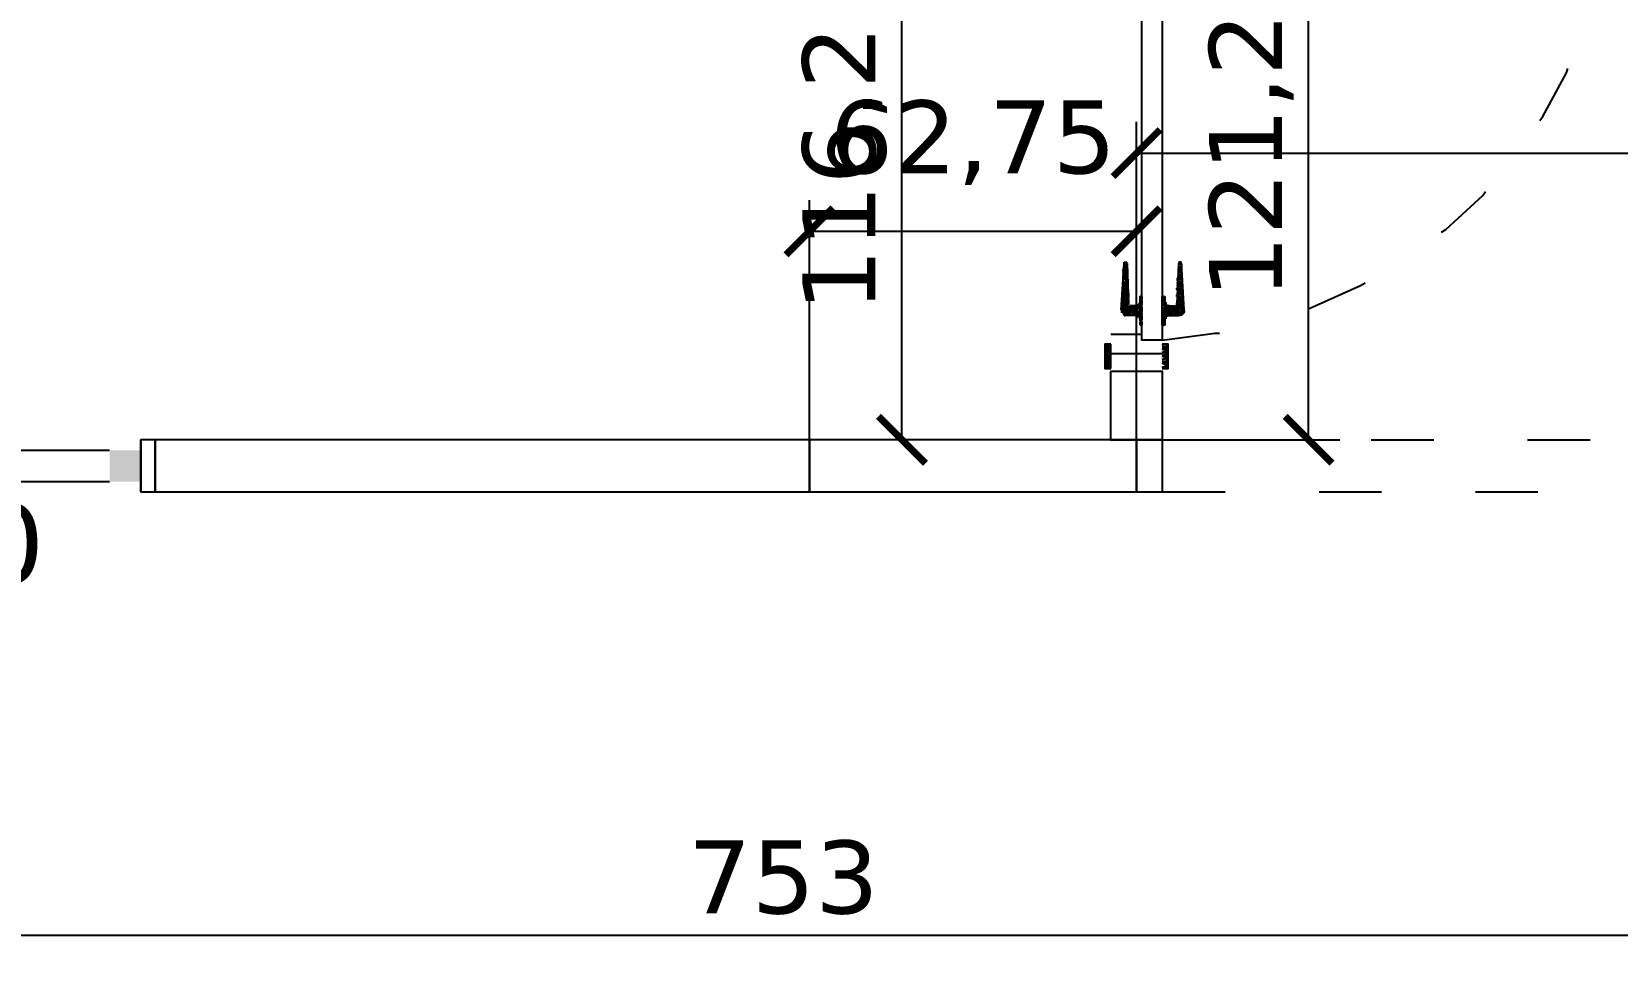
# Model space of a CAD drawing. Header units: centimetres. Extents: x -135 to 4099, y -1176 to 1044.
# Drawn here: x 1285.3 to 1589.5, y -91 to 88.3 of the extents above; entities that cross this region are included whole.
import ezdxf

# ---------------------------------------------------------------- set-up
doc = ezdxf.new("R2010")
doc.units = ezdxf.units.CM
doc.linetypes.add('VERANDA_KESIK', pattern=[30, 12, -18])
for name, color, linetype in [('DIS_DUVAR_100', 30, 'Continuous'), ('IC_KAPILAR', 7, 'Continuous'), ('KOSE_PROFIL_100', 8, 'Continuous'), ('OLCULER', 7, 'Continuous'), ('OZEL_PANEL_OLCU_CM', 3, 'Continuous'), ('PENCERE', 10, 'Continuous'), ('VERANDA_PROFIL_100', 1, 'VERANDA_KESIK')]:
    doc.layers.add(name, color=color, linetype=linetype)
doc.styles.add('PORTMAN', font='DejaVuSans.ttf')
doc.styles.get("Standard").update_dxf_attribs({"font": 'DejaVuSans.ttf'})
doc.dimstyles.new('PORTMAN', dxfattribs={"dimtxt": 14, "dimasz": 9, "dimexe": 6, "dimexo": 5, "dimgap": 4, "dimtad": 1, "dimtxsty": 'PORTMAN', "dimblk": 'ARCHTICK', "dimcen": 2.5, "dimazin": 3, "dimtfac": 0.5, "dimtmove": 2, "dimatfit": 3})

# ---------------------------------------------------------------- blocks, each defined once
blk = doc.blocks.new('kaynak-pencere-120180')
at = {"layer": 'PENCERE', "color": 1}
for p, q in [((53839.87, 6703.82), (53839.87, 6713.82)), ((53959.87, 6703.82), (53959.87, 6713.82)), ((53845.87, 6711.82), (53953.87, 6711.82)), ((53845.87, 6705.82), (53953.87, 6705.82))]:
    blk.add_line(p, q, dxfattribs=at)
for points in [[(53839.87, 6705.82), (53845.87, 6705.82), (53839.87, 6711.82), (53845.87, 6711.82)], [(53959.87, 6705.82), (53953.87, 6705.82), (53959.87, 6711.82), (53953.87, 6711.82)]]:
    blk.add_solid(points, dxfattribs=at)
at = {"layer": 'PENCERE', "color": 0, "lineweight": 25}
blk.add_text('120/180', height=15.217, dxfattribs=at).set_placement((53854.7, 6686.34))
blk = doc.blocks.new('BOM_P02_PENCERE_1200x1800')
at = {"layer": 'PENCERE'}
blk.add_blockref('kaynak-pencere-120180', (0, 0), dxfattribs=at)
blk = doc.blocks.new('BOM_D03_1255p0_DIS_P02')
for points in [[(0, 122.75), (10, 122.75), (10, 125.5), (0, 125.5)], [(0, 0), (10, 0), (10, 2.75), (0, 2.75)]]:
    blk.add_lwpolyline(points, close=True)
at = {"layer": 'PENCERE', "rotation": 270}
blk.add_blockref('BOM_P02_PENCERE_1200x1800', (-6703.823, 53962.624), dxfattribs=at)
blk = doc.blocks.new('BOM_D01_1255p0_DIS_DOLU')
blk.add_lwpolyline([(0, 0), (10, 0), (10, 125.5), (0, 125.5)], close=True)
blk = doc.blocks.new('BOM_D06_627p5_DIS_DOLU')
blk.add_lwpolyline([(0, 0), (10, 0), (10, 62.75), (0, 62.75)], close=True)
blk = doc.blocks.new('kaynak-dis-kapi')
at = {"color": 133, "linetype": 'Continuous', "lineweight": 25, "true_color": 0x6ec1dd}
for p, q in [((54298.7, 7082.17), (54298.42, 7081.6)), ((54298.42, 7081.89), (54298.42, 7081.89)), ((54298.42, 7081.89), (54298.7, 7081.89)), ((54298.42, 7081.32), (54298.7, 7081.89)), ((54298.42, 7079.35), (54298.42, 7081.6)), ((54299.26, 7081.32), (54298.42, 7081.32)), ((54298.42, 7081.04), (54299.26, 7081.04)), ((54298.42, 7081.04), (54298.42, 7081.04)), ((54298.42, 7081.04), (54298.42, 7080.76)), ((54299.26, 7080.76), (54298.42, 7080.76)), ((54298.42, 7080.76), (54298.7, 7080.19)), ((54298.98, 7082.45), (54298.7, 7082.45)), ((54298.7, 7082.45), (54298.7, 7082.45)), ((54298.7, 7082.45), (54298.98, 7082.45)), ((54298.7, 7082.17), (54300.11, 7082.17)), ((54298.7, 7082.17), (54298.7, 7081.89)), ((54298.7, 7082.17), (54298.98, 7082.17)), ((54298.7, 7081.89), (54299.26, 7081.32)), ((54298.7, 7079.91), (54299.26, 7080.76)), ((54298.98, 7082.45), (54299.26, 7082.73)), ((54298.98, 7082.17), (54299.54, 7081.32)), ((54299.26, 7082.17), (54299.26, 7082.45)), ((54300.11, 7082.45), (54299.26, 7082.45)), ((54299.26, 7082.17), (54299.26, 7082.17)), ((54300.11, 7082.17), (54299.26, 7082.17)), ((54299.26, 7081.04), (54299.26, 7081.32)), ((54299.26, 7081.32), (54299.26, 7081.32)), ((54299.26, 7081.32), (54299.54, 7081.32)), ((54299.26, 7081.04), (54299.26, 7080.76)), ((54299.26, 7080.48), (54299.26, 7080.76)), ((54299.54, 7082.73), (54309.13, 7082.17)), ((54299.54, 7081.32), (54299.83, 7082.17)), ((54299.54, 7081.04), (54299.54, 7081.32)), ((54299.54, 7081.04), (54300.39, 7081.04)), ((54299.54, 7081.04), (54299.83, 7081.04)), ((54299.54, 7080.76), (54299.54, 7080.76)), ((54299.54, 7080.76), (54299.83, 7080.76)), ((54299.54, 7080.76), (54299.83, 7079.91)), ((54299.83, 7082.73), (54299.83, 7082.45)), ((54299.83, 7082.73), (54299.83, 7082.45)), ((54300.11, 7081.89), (54299.83, 7082.17)), ((54299.83, 7081.04), (54300.39, 7081.89)), ((54300.11, 7081.04), (54299.83, 7081.32)), ((54300.67, 7081.32), (54299.83, 7081.32)), ((54300.11, 7081.04), (54299.83, 7080.76)), ((54300.39, 7080.76), (54299.83, 7080.76)), ((54299.83, 7080.76), (54300.39, 7080.19)), ((54300.39, 7082.45), (54300.11, 7082.73)), ((54300.11, 7082.17), (54300.11, 7082.45)), ((54300.11, 7082.17), (54300.11, 7082.17)), ((54300.39, 7082.17), (54300.11, 7081.89)), ((54300.11, 7081.89), (54300.39, 7081.89)), ((54300.11, 7081.89), (54300.67, 7081.32)), ((54300.39, 7082.73), (54300.39, 7082.45)), ((54300.39, 7082.45), (54300.67, 7082.45)), ((54300.39, 7082.17), (54300.67, 7082.17)), ((54300.39, 7079.35), (54300.39, 7081.04)), ((54300.67, 7082.17), (54300.67, 7082.45)), ((54301.52, 7082.45), (54300.67, 7082.45)), ((54300.67, 7082.45), (54300.67, 7082.45)), ((54300.67, 7082.17), (54300.67, 7082.17)), ((54301.52, 7082.17), (54300.67, 7082.17)), ((54300.67, 7082.17), (54300.95, 7081.32)), ((54309.13, 7081.6), (54300.67, 7081.32)), ((54300.67, 7081.32), (54300.67, 7081.32)), ((54300.67, 7081.32), (54300.95, 7081.32)), ((54300.67, 7081.04), (54300.67, 7081.04)), ((54300.95, 7081.32), (54301.52, 7082.17)), ((54300.95, 7081.32), (54300.95, 7081.32)), ((54301.8, 7082.17), (54301.24, 7081.32)), ((54301.8, 7082.17), (54301.52, 7082.45)), ((54301.52, 7082.45), (54301.52, 7082.45)), ((54301.52, 7082.45), (54301.52, 7082.45)), ((54301.8, 7082.17), (54301.52, 7082.17)), ((54301.52, 7081.89), (54301.52, 7082.17)), ((54301.52, 7081.89), (54301.8, 7081.89)), ((54301.52, 7081.32), (54301.8, 7081.89)), ((54302.08, 7082.45), (54301.8, 7082.45)), ((54301.8, 7082.45), (54301.8, 7082.45)), ((54301.8, 7082.45), (54302.08, 7082.45)), ((54301.8, 7082.17), (54301.8, 7081.89)), ((54301.8, 7082.17), (54302.08, 7082.17)), ((54301.8, 7081.89), (54302.08, 7081.32)), ((54302.36, 7082.17), (54302.08, 7082.45)), ((54302.08, 7082.45), (54302.08, 7082.45)), ((54302.36, 7082.17), (54302.08, 7082.17)), ((54303.21, 7082.17), (54302.08, 7082.17)), ((54302.08, 7082.17), (54302.65, 7081.32)), ((54302.36, 7081.32), (54302.36, 7081.32)), ((54302.36, 7081.32), (54302.65, 7081.32)), ((54303.21, 7082.17), (54302.65, 7081.32)), ((54302.65, 7081.32), (54302.93, 7082.17)), ((54302.65, 7081.32), (54302.65, 7081.32)), ((54303.21, 7081.89), (54302.93, 7082.17)), ((54302.93, 7081.32), (54303.21, 7081.89)), ((54303.21, 7082.17), (54303.21, 7082.45)), ((54303.21, 7082.17), (54303.21, 7082.45)), ((54303.21, 7082.17), (54303.21, 7082.17)), ((54303.49, 7082.17), (54303.21, 7081.89)), ((54303.21, 7081.89), (54303.21, 7081.89)), ((54303.21, 7081.89), (54303.77, 7081.32)), ((54303.49, 7082.45), (54303.49, 7082.45)), ((54303.49, 7082.45), (54303.49, 7082.45)), ((54303.49, 7082.45), (54303.77, 7082.45)), ((54303.77, 7081.32), (54303.49, 7082.17)), ((54303.49, 7082.17), (54303.77, 7082.17)), ((54303.77, 7082.17), (54303.77, 7082.45)), ((54303.77, 7082.45), (54303.77, 7082.45)), ((54303.77, 7082.17), (54303.77, 7082.17)), ((54304.62, 7082.17), (54303.77, 7082.17)), ((54303.77, 7082.17), (54304.06, 7081.32)), ((54303.77, 7081.32), (54303.77, 7081.32)), ((54303.77, 7081.32), (54304.06, 7081.32)), ((54304.06, 7081.32), (54304.62, 7082.17)), ((54304.9, 7082.17), (54304.34, 7081.32)), ((54304.62, 7082.17), (54304.62, 7082.45)), ((54304.62, 7082.17), (54304.62, 7082.17)), ((54304.62, 7081.89), (54304.62, 7082.17)), ((54304.62, 7081.89), (54304.9, 7081.89)), ((54304.62, 7081.32), (54304.9, 7081.89)), ((54304.9, 7082.17), (54304.9, 7081.89)), ((54304.9, 7082.17), (54305.18, 7082.17)), ((54304.9, 7081.89), (54305.18, 7081.32)), ((54305.47, 7082.17), (54305.18, 7082.17)), ((54306.03, 7082.17), (54305.18, 7082.17)), ((54305.18, 7082.17), (54305.75, 7081.32)), ((54305.47, 7082.17), (54305.47, 7082.45)), ((54305.47, 7081.32), (54305.47, 7081.32)), ((54305.47, 7081.32), (54305.47, 7081.32)), ((54306.31, 7082.17), (54305.75, 7081.32)), ((54305.75, 7081.32), (54306.03, 7082.17)), ((54306.31, 7082.17), (54306.03, 7082.17)), ((54306.03, 7081.89), (54306.03, 7082.17)), ((54306.03, 7081.89), (54306.31, 7081.89)), ((54306.03, 7081.32), (54306.31, 7081.89)), ((54306.31, 7082.17), (54306.31, 7082.45)), ((54306.31, 7082.17), (54306.31, 7081.89)), ((54306.31, 7082.17), (54306.59, 7082.17)), ((54306.31, 7081.89), (54306.59, 7081.6)), ((54306.59, 7082.17), (54307.16, 7081.6)), ((54306.88, 7082.17), (54306.88, 7082.17)), ((54307.72, 7082.17), (54306.88, 7082.17)), ((54307.16, 7081.6), (54307.44, 7082.17)), ((54308, 7082.17), (54307.44, 7081.6)), ((54307.72, 7081.89), (54307.44, 7082.17)), ((54307.72, 7082.17), (54307.72, 7082.17)), ((54308, 7082.17), (54307.72, 7081.89)), ((54307.72, 7081.89), (54308, 7081.89)), ((54307.72, 7081.6), (54308, 7081.89)), ((54307.72, 7081.89), (54308, 7081.6)), ((54308.28, 7081.6), (54308, 7082.17)), ((54308, 7082.17), (54308.28, 7082.17)), ((54308.28, 7082.17), (54308.28, 7082.17)), ((54309.13, 7082.17), (54308.28, 7082.17)), ((54308.28, 7082.17), (54308.57, 7081.6)), ((54308.85, 7081.6), (54309.13, 7082.17)), ((54309.41, 7082.17), (54309.13, 7081.6)), ((54309.13, 7082.17), (54309.13, 7082.17)), ((54309.13, 7081.89), (54309.13, 7082.17)), ((54309.13, 7081.89), (54309.41, 7081.89)), ((54309.41, 7082.17), (54309.41, 7081.89)), ((54309.41, 7081.6), (54309.41, 7081.89)), ((54309.41, 7081.89), (54309.41, 7081.89)), ((54309.41, 7081.89), (54309.41, 7081.89)), ((54287.99, 7079.63), (54287.42, 7078.5)), ((54287.7, 7079.35), (54287.42, 7079.35)), ((54287.42, 7078.79), (54287.7, 7079.35)), ((54287.99, 7079.63), (54287.7, 7079.35)), ((54287.7, 7079.35), (54287.99, 7079.35)), ((54287.7, 7078.5), (54287.99, 7079.35)), ((54288.27, 7079.63), (54287.99, 7079.35)), ((54287.99, 7079.35), (54288.55, 7078.5)), ((54288.55, 7078.5), (54288.27, 7079.63)), ((54288.27, 7079.63), (54288.55, 7079.63)), ((54288.55, 7079.63), (54288.55, 7079.35)), ((54288.55, 7079.63), (54288.83, 7078.79)), ((54289.39, 7079.35), (54288.55, 7079.35)), ((54288.55, 7078.79), (54288.55, 7078.5)), ((54288.55, 7078.79), (54288.83, 7078.79)), ((54288.83, 7078.79), (54289.11, 7079.35)), ((54288.83, 7078.5), (54288.83, 7078.79)), ((54289.68, 7079.63), (54289.11, 7078.5)), ((54289.39, 7079.35), (54289.11, 7079.35)), ((54289.39, 7079.63), (54289.39, 7079.35)), ((54289.39, 7079.35), (54289.68, 7079.35)), ((54289.39, 7078.5), (54289.68, 7079.35)), ((54290.24, 7078.5), (54289.68, 7079.63)), ((54289.68, 7079.63), (54289.68, 7079.35)), ((54289.68, 7079.63), (54289.96, 7079.63)), ((54289.68, 7079.35), (54289.96, 7078.5)), ((54290.24, 7079.63), (54289.96, 7079.35)), ((54289.96, 7079.63), (54290.24, 7078.79)), ((54290.8, 7079.35), (54289.96, 7079.35)), ((54290.24, 7078.79), (54289.96, 7078.5)), ((54290.24, 7078.79), (54290.8, 7079.35)), ((54290.24, 7078.5), (54290.24, 7078.79)), ((54290.24, 7078.79), (54290.24, 7078.79)), ((54291.09, 7079.63), (54290.52, 7078.5)), ((54290.52, 7068.64), (54290.52, 7078.5)), ((54291.09, 7079.63), (54290.8, 7079.35)), ((54290.8, 7079.35), (54290.8, 7079.35)), ((54290.8, 7079.35), (54291.09, 7079.35)), ((54290.8, 7078.5), (54291.09, 7079.35)), ((54291.65, 7078.5), (54291.09, 7079.63)), ((54291.09, 7079.63), (54291.09, 7079.35)), ((54291.09, 7079.63), (54291.37, 7079.63)), ((54291.09, 7079.35), (54291.37, 7078.5)), ((54291.37, 7079.63), (54291.93, 7078.79)), ((54291.65, 7079.63), (54291.65, 7079.35)), ((54292.5, 7079.35), (54291.65, 7079.35)), ((54291.65, 7078.79), (54291.65, 7078.5)), ((54291.65, 7078.79), (54291.93, 7078.79)), ((54291.93, 7078.79), (54292.21, 7079.35)), ((54291.93, 7078.5), (54291.93, 7078.79)), ((54292.5, 7079.35), (54292.21, 7079.35)), ((54292.5, 7079.07), (54292.21, 7078.5)), ((54292.21, 7078.5), (54292.5, 7078.79)), ((54377.36, 7078.5), (54293.34, 7078.5)), ((54293.34, 7078.5), (54293.34, 7074.56)), ((54296.44, 7078.79), (54296.73, 7079.07)), ((54296.44, 7079.07), (54302.36, 7079.07)), ((54296.44, 7078.5), (54296.44, 7078.79)), ((54296.44, 7078.79), (54296.44, 7078.79)), ((54296.44, 7078.79), (54296.44, 7078.79)), ((54297.01, 7079.07), (54296.73, 7078.5)), ((54297.01, 7078.5), (54297.29, 7079.07)), ((54297.29, 7079.07), (54297.57, 7078.5)), ((54297.85, 7078.5), (54297.57, 7079.07)), ((54297.85, 7078.79), (54297.57, 7078.5)), ((54297.85, 7079.35), (54297.85, 7079.07)), ((54297.85, 7078.79), (54298.13, 7079.07)), ((54297.85, 7079.07), (54298.13, 7078.79)), ((54297.85, 7078.5), (54297.85, 7078.79)), ((54297.85, 7078.79), (54298.13, 7078.79)), ((54298.13, 7079.07), (54298.42, 7079.35)), ((54298.13, 7079.35), (54300.67, 7079.35)), ((54298.13, 7079.35), (54298.13, 7079.35)), ((54298.42, 7080.19), (54298.42, 7079.91)), ((54298.42, 7080.19), (54298.7, 7080.19)), ((54298.7, 7079.63), (54298.42, 7079.91)), ((54298.42, 7079.91), (54298.42, 7079.91)), ((54298.7, 7079.63), (54298.42, 7079.35)), ((54298.42, 7079.35), (54298.42, 7079.35)), ((54298.42, 7079.35), (54298.7, 7079.35)), ((54298.42, 7079.35), (54298.42, 7079.35)), ((54298.42, 7078.5), (54298.7, 7079.07)), ((54298.7, 7079.63), (54298.7, 7079.91)), ((54298.7, 7079.63), (54298.98, 7079.63)), ((54298.7, 7079.63), (54298.7, 7079.35)), ((54298.7, 7079.63), (54298.98, 7079.63)), ((54298.7, 7079.07), (54298.7, 7079.35)), ((54298.7, 7079.35), (54298.7, 7079.07)), ((54298.7, 7079.07), (54298.98, 7078.5)), ((54298.98, 7079.63), (54299.54, 7080.48)), ((54298.98, 7079.63), (54299.26, 7079.35)), ((54299.26, 7080.48), (54299.54, 7080.48)), ((54299.26, 7079.63), (54299.26, 7079.91)), ((54300.11, 7079.91), (54299.26, 7079.91)), ((54299.26, 7079.63), (54299.26, 7079.35)), ((54300.11, 7079.35), (54299.26, 7079.35)), ((54299.26, 7079.35), (54299.26, 7079.07)), ((54299.26, 7079.07), (54299.54, 7078.79)), ((54299.26, 7078.79), (54299.26, 7078.5)), ((54299.26, 7078.79), (54299.54, 7078.79)), ((54299.54, 7078.79), (54299.83, 7079.07)), ((54299.54, 7078.5), (54299.54, 7078.79)), ((54300.11, 7080.19), (54299.83, 7079.91)), ((54299.83, 7079.35), (54299.83, 7079.35)), ((54300.11, 7079.35), (54299.83, 7079.35)), ((54299.83, 7079.35), (54299.83, 7079.35)), ((54299.83, 7079.07), (54299.83, 7079.35)), ((54300.11, 7080.19), (54300.39, 7080.19)), ((54300.11, 7079.91), (54300.39, 7080.19)), ((54300.11, 7079.63), (54300.11, 7079.91)), ((54300.39, 7079.63), (54300.11, 7079.91)), ((54300.11, 7079.63), (54300.11, 7079.35)), ((54300.11, 7079.35), (54300.39, 7079.35)), ((54300.39, 7079.63), (54300.39, 7079.63)), ((54300.39, 7079.63), (54300.39, 7079.63)), ((54300.39, 7079.63), (54300.39, 7079.63)), ((54300.67, 7079.35), (54300.67, 7079.35)), ((54300.67, 7078.79), (54300.67, 7078.5)), ((54300.67, 7078.79), (54300.95, 7078.79)), ((54300.95, 7079.35), (54300.95, 7079.07)), ((54300.95, 7078.79), (54301.24, 7079.07)), ((54300.95, 7078.5), (54300.95, 7078.79)), ((54301.52, 7079.07), (54301.24, 7078.5)), ((54301.52, 7078.5), (54301.8, 7079.07)), ((54301.8, 7079.07), (54302.08, 7078.5)), ((54302.36, 7078.5), (54302.08, 7079.07)), ((54302.36, 7079.07), (54302.36, 7079.07)), ((54302.36, 7078.79), (54302.36, 7078.5)), ((54302.36, 7078.79), (54302.36, 7078.79)), ((54293.34, 7074.56), (54377.36, 7074.56)), ((54297.01, 7074.56), (54296.44, 7074.56)), ((54296.44, 7074.56), (54296.44, 7074.27)), ((54297.01, 7074.56), (54296.73, 7074.56)), ((54296.73, 7074.56), (54296.73, 7074.56)), ((54297.29, 7074.27), (54297.01, 7074.56)), ((54297.01, 7074.27), (54297.01, 7074.56)), ((54297.29, 7074.56), (54297.29, 7074.56)), ((54297.29, 7074.56), (54297.29, 7074.56)), ((54297.29, 7074.56), (54297.57, 7074.56)), ((54297.85, 7074.27), (54297.57, 7074.56)), ((54298.42, 7074.56), (54297.57, 7074.56)), ((54297.57, 7074.56), (54297.57, 7074.56)), ((54298.7, 7074.27), (54298.42, 7074.56)), ((54298.42, 7074.56), (54298.42, 7074.56)), ((54298.42, 7074.56), (54298.42, 7074.56)), ((54298.98, 7074.56), (54298.7, 7074.56)), ((54298.7, 7074.56), (54298.7, 7074.56)), ((54298.7, 7074.56), (54298.98, 7074.56)), ((54298.98, 7074.56), (54299.26, 7074.56)), ((54299.26, 7074.27), (54299.26, 7074.56)), ((54300.11, 7074.56), (54299.26, 7074.56)), ((54299.83, 7074.56), (54299.83, 7074.56)), ((54299.83, 7074.56), (54299.83, 7074.56)), ((54300.11, 7074.27), (54300.11, 7074.56)), ((54300.39, 7074.56), (54300.39, 7074.56)), ((54300.39, 7074.56), (54300.39, 7074.56)), ((54300.39, 7074.56), (54300.67, 7074.56)), ((54300.67, 7074.27), (54300.67, 7074.56)), ((54301.52, 7074.56), (54300.67, 7074.56)), ((54300.67, 7074.56), (54300.67, 7074.56)), ((54301.8, 7074.27), (54301.52, 7074.56)), ((54301.52, 7074.56), (54301.52, 7074.56)), ((54301.52, 7074.56), (54301.52, 7074.56)), ((54302.08, 7074.56), (54301.8, 7074.56)), ((54301.8, 7074.56), (54301.8, 7074.56)), ((54301.8, 7074.56), (54302.08, 7074.56)), ((54302.36, 7074.27), (54302.08, 7074.56)), ((54302.36, 7074.56), (54302.08, 7074.56)), ((54302.08, 7074.56), (54302.08, 7074.56)), ((54296.44, 7074.27), (54297.01, 7074.27)), ((54297.01, 7074.27), (54296.44, 7074.27)), ((54297.01, 7074.27), (54296.73, 7074.27)), ((54296.73, 7074.27), (54296.73, 7074.27)), ((54297.29, 7074.27), (54297.01, 7074.27)), ((54297.01, 7074.27), (54297.01, 7074.27)), ((54297.29, 7074.27), (54297.29, 7074.27)), ((54297.29, 7074.27), (54297.57, 7074.27)), ((54297.85, 7074.27), (54297.57, 7074.27)), ((54298.42, 7074.27), (54297.57, 7074.27)), ((54297.57, 7074.27), (54297.57, 7074.27)), ((54297.85, 7073.99), (54297.85, 7074.27)), ((54298.13, 7073.71), (54298.42, 7074.27)), ((54298.13, 7073.99), (54298.13, 7073.99)), ((54298.13, 7073.71), (54300.67, 7073.71)), ((54298.7, 7074.27), (54298.42, 7073.71)), ((54298.7, 7074.27), (54298.42, 7074.27)), ((54298.42, 7074.27), (54298.42, 7073.99)), ((54298.42, 7074.27), (54298.42, 7074.27)), ((54298.42, 7073.99), (54298.7, 7073.99)), ((54298.42, 7073.71), (54298.42, 7073.71)), ((54298.42, 7073.43), (54298.7, 7073.71)), ((54298.42, 7073.71), (54298.42, 7071.74)), ((54298.42, 7073.15), (54299.26, 7073.15)), ((54298.42, 7073.15), (54298.42, 7073.15)), ((54298.42, 7073.15), (54298.42, 7072.86)), ((54299.26, 7073.15), (54298.42, 7073.15)), ((54299.26, 7072.86), (54298.42, 7072.86)), ((54298.42, 7072.86), (54298.7, 7072.3)), ((54298.42, 7072.3), (54298.42, 7072.02)), ((54298.42, 7072.3), (54298.7, 7072.3)), ((54298.7, 7071.74), (54298.42, 7072.02)), ((54298.42, 7072.02), (54298.42, 7072.02)), ((54298.7, 7071.74), (54298.42, 7071.45)), ((54298.42, 7071.17), (54298.42, 7071.45)), ((54298.42, 7071.45), (54298.42, 7071.45)), ((54298.7, 7074.27), (54298.7, 7074.27)), ((54298.7, 7073.99), (54298.7, 7074.27)), ((54298.7, 7074.27), (54298.98, 7074.27)), ((54298.7, 7073.71), (54298.7, 7073.99)), ((54298.7, 7073.99), (54298.7, 7073.71)), ((54298.7, 7073.71), (54299.26, 7073.15)), ((54298.7, 7072.02), (54299.26, 7072.86)), ((54298.7, 7071.74), (54298.7, 7072.02)), ((54298.7, 7071.74), (54298.98, 7071.74)), ((54298.7, 7071.74), (54298.7, 7071.45)), ((54298.7, 7071.74), (54298.98, 7071.74)), ((54298.7, 7071.45), (54299.26, 7070.61)), ((54299.54, 7073.15), (54298.98, 7073.71)), ((54298.98, 7071.74), (54299.54, 7072.58)), ((54298.98, 7071.74), (54299.54, 7070.89)), ((54299.26, 7074.27), (54299.26, 7074.27)), ((54300.11, 7074.27), (54299.26, 7074.27)), ((54299.26, 7073.71), (54299.54, 7073.43)), ((54299.26, 7073.43), (54299.26, 7073.15)), ((54299.26, 7073.43), (54299.54, 7073.43)), ((54299.26, 7073.15), (54299.26, 7073.15)), ((54299.26, 7073.15), (54299.26, 7072.86)), ((54299.26, 7072.58), (54299.26, 7072.86)), ((54299.26, 7072.58), (54299.54, 7072.58)), ((54299.26, 7071.74), (54299.26, 7072.02)), ((54300.11, 7072.02), (54299.26, 7072.02)), ((54299.26, 7071.74), (54299.26, 7071.45)), ((54300.11, 7071.45), (54299.26, 7071.45)), ((54299.54, 7073.43), (54299.83, 7073.71)), ((54299.54, 7073.15), (54299.54, 7073.43)), ((54299.54, 7073.15), (54300.39, 7073.15)), ((54299.54, 7073.15), (54299.83, 7073.15)), ((54299.54, 7072.86), (54299.54, 7072.86)), ((54299.54, 7072.86), (54299.83, 7072.86)), ((54299.54, 7072.86), (54299.83, 7072.02)), ((54299.54, 7070.89), (54299.83, 7071.45)), ((54299.83, 7074.27), (54300.11, 7073.99)), ((54299.83, 7073.15), (54300.11, 7073.71)), ((54300.11, 7073.15), (54299.83, 7073.15)), ((54300.11, 7073.15), (54299.83, 7072.86)), ((54300.39, 7073.15), (54299.83, 7073.15)), ((54300.39, 7072.86), (54299.83, 7072.86)), ((54299.83, 7072.86), (54300.39, 7072.3)), ((54300.11, 7072.3), (54299.83, 7072.02)), ((54300.11, 7071.17), (54299.83, 7071.45)), ((54300.11, 7074.27), (54300.11, 7074.27)), ((54300.39, 7074.27), (54300.11, 7073.99)), ((54300.11, 7073.99), (54300.39, 7073.99)), ((54300.11, 7073.71), (54300.39, 7073.99)), ((54300.39, 7073.71), (54300.11, 7073.99)), ((54300.11, 7072.3), (54300.39, 7072.3)), ((54300.11, 7072.02), (54300.39, 7072.3)), ((54300.11, 7071.74), (54300.11, 7072.02)), ((54300.39, 7071.74), (54300.11, 7072.02)), ((54300.11, 7071.74), (54300.11, 7071.45)), ((54300.39, 7071.74), (54300.11, 7071.45)), ((54300.11, 7071.45), (54300.67, 7070.61)), ((54300.39, 7074.27), (54300.67, 7074.27)), ((54300.39, 7073.71), (54300.39, 7072.3)), ((54300.39, 7071.74), (54300.67, 7071.74)), ((54300.39, 7071.74), (54300.67, 7071.74)), ((54300.67, 7074.27), (54300.67, 7074.27)), ((54301.52, 7074.27), (54300.67, 7074.27)), ((54300.67, 7074.27), (54300.95, 7073.99)), ((54300.67, 7073.99), (54300.67, 7073.99)), ((54300.67, 7072.3), (54300.67, 7072.3)), ((54300.67, 7071.74), (54300.67, 7072.02)), ((54301.52, 7072.02), (54300.67, 7072.02)), ((54300.67, 7071.74), (54300.67, 7072.02)), ((54309.13, 7071.74), (54300.67, 7072.02)), ((54300.67, 7071.74), (54300.67, 7071.45)), ((54300.67, 7071.74), (54300.95, 7070.89)), ((54301.52, 7071.45), (54300.67, 7071.45)), ((54300.95, 7073.99), (54300.95, 7074.27)), ((54300.95, 7070.89), (54301.52, 7071.45)), ((54301.8, 7074.27), (54301.52, 7074.27)), ((54301.52, 7074.27), (54301.52, 7074.27)), ((54301.52, 7074.27), (54301.52, 7074.27)), ((54301.8, 7071.74), (54301.52, 7072.02)), ((54301.52, 7072.02), (54301.52, 7072.02)), ((54301.52, 7072.02), (54301.52, 7072.02)), ((54301.8, 7071.74), (54301.52, 7071.45)), ((54301.52, 7071.17), (54301.52, 7071.45)), ((54301.8, 7074.27), (54301.8, 7074.27)), ((54301.8, 7074.27), (54301.8, 7074.27)), ((54301.8, 7074.27), (54302.08, 7074.27)), ((54301.8, 7071.74), (54301.8, 7072.02)), ((54301.8, 7071.74), (54302.08, 7071.74)), ((54301.8, 7071.74), (54301.8, 7071.45)), ((54301.8, 7071.74), (54302.08, 7071.74)), ((54301.8, 7071.45), (54302.08, 7070.89)), ((54302.36, 7074.27), (54302.08, 7074.27)), ((54302.36, 7074.27), (54302.08, 7074.27)), ((54302.08, 7074.27), (54302.08, 7074.27)), ((54302.36, 7071.74), (54302.08, 7072.02)), ((54302.93, 7072.02), (54302.08, 7072.02)), ((54302.08, 7071.74), (54302.08, 7072.02)), ((54302.36, 7071.74), (54302.08, 7071.45)), ((54302.08, 7071.74), (54302.65, 7070.89)), ((54303.21, 7071.45), (54302.08, 7071.45)), ((54303.21, 7071.74), (54302.65, 7070.89)), ((54302.65, 7070.89), (54302.93, 7071.45)), ((54302.93, 7072.02), (54302.93, 7072.02)), ((54302.93, 7072.02), (54302.93, 7072.02)), ((54303.21, 7071.17), (54302.93, 7071.45)), ((54303.21, 7071.74), (54303.21, 7072.02)), ((54303.21, 7071.74), (54303.21, 7072.02)), ((54303.49, 7071.74), (54303.21, 7072.02)), ((54303.21, 7071.74), (54303.21, 7071.45)), ((54303.49, 7071.74), (54303.21, 7071.45)), ((54303.21, 7071.45), (54303.49, 7070.89)), ((54303.49, 7072.02), (54303.49, 7071.74)), ((54303.77, 7070.89), (54303.49, 7071.74)), ((54303.49, 7071.74), (54303.77, 7071.74)), ((54303.49, 7071.74), (54303.77, 7071.74)), ((54303.77, 7071.74), (54303.77, 7072.02)), ((54303.77, 7071.74), (54303.77, 7072.02)), ((54303.77, 7071.74), (54303.77, 7071.45)), ((54303.77, 7071.74), (54304.06, 7070.89)), ((54304.62, 7071.45), (54303.77, 7071.45)), ((54304.06, 7070.89), (54304.62, 7071.45)), ((54304.62, 7071.74), (54304.62, 7072.02)), ((54304.62, 7071.74), (54304.62, 7071.45)), ((54304.62, 7071.17), (54304.62, 7071.45)), ((54304.9, 7071.74), (54304.9, 7072.02)), ((54304.9, 7071.74), (54305.18, 7071.74)), ((54304.9, 7071.74), (54304.9, 7071.45)), ((54304.9, 7071.74), (54305.18, 7071.74)), ((54304.9, 7071.45), (54305.18, 7070.89)), ((54305.47, 7071.74), (54305.18, 7071.74)), ((54305.47, 7071.74), (54305.18, 7071.45)), ((54305.18, 7071.74), (54305.18, 7071.74)), ((54305.18, 7071.74), (54305.47, 7070.89)), ((54306.03, 7071.45), (54305.18, 7071.45)), ((54305.75, 7070.89), (54306.03, 7071.45)), ((54306.31, 7071.74), (54306.03, 7070.89)), ((54306.31, 7071.74), (54306.03, 7071.45)), ((54306.03, 7071.17), (54306.03, 7071.45)), ((54306.88, 7070.89), (54306.31, 7071.74)), ((54306.31, 7071.74), (54306.31, 7071.74)), ((54306.31, 7071.74), (54306.31, 7071.45)), ((54306.31, 7071.74), (54306.59, 7071.74)), ((54306.31, 7071.45), (54306.59, 7070.89)), ((54306.59, 7071.74), (54307.16, 7070.89)), ((54306.88, 7071.74), (54306.88, 7071.74)), ((54306.88, 7071.74), (54306.88, 7071.45)), ((54307.72, 7071.45), (54306.88, 7071.45)), ((54307.16, 7070.89), (54307.44, 7071.45)), ((54308, 7071.74), (54307.44, 7070.89)), ((54307.72, 7071.17), (54307.44, 7071.45)), ((54307.72, 7071.74), (54307.72, 7071.74)), ((54307.72, 7071.74), (54307.72, 7071.45)), ((54308, 7071.74), (54307.72, 7071.45)), ((54307.72, 7071.45), (54308, 7070.89)), ((54308.28, 7071.17), (54308, 7071.74)), ((54308, 7071.74), (54308.28, 7071.74)), ((54308, 7071.74), (54308.28, 7071.74)), ((54308.28, 7071.74), (54308.28, 7071.45)), ((54308.28, 7071.74), (54308.57, 7071.17)), ((54309.13, 7071.45), (54308.28, 7071.45)), ((54308.85, 7071.17), (54309.13, 7071.45)), ((54309.41, 7071.74), (54309.13, 7071.17)), ((54309.41, 7071.74), (54309.13, 7071.45)), ((54309.13, 7071.17), (54309.13, 7071.45)), ((54309.13, 7071.45), (54309.13, 7071.45)), ((54309.41, 7071.45), (54309.41, 7071.45)), ((54309.41, 7071.45), (54309.41, 7071.45)), ((54309.41, 7071.17), (54309.41, 7071.45)), ((54287.42, 7068.64), (54292.5, 7068.64)), ((54287.7, 7068.64), (54287.42, 7067.79)), ((54287.42, 7068.35), (54287.7, 7068.64)), ((54287.7, 7067.79), (54287.99, 7068.64)), ((54287.99, 7068.64), (54288.55, 7068.07)), ((54288.55, 7068.64), (54288.83, 7068.35)), ((54288.83, 7068.07), (54289.11, 7068.64)), ((54289.11, 7067.79), (54289.68, 7068.64)), ((54289.68, 7068.64), (54289.96, 7068.07)), ((54290.24, 7067.79), (54289.96, 7068.64)), ((54290.24, 7068.07), (54290.52, 7068.64)), ((54290.24, 7068.64), (54290.24, 7068.35)), ((54290.8, 7068.64), (54290.52, 7067.79)), ((54290.8, 7067.79), (54291.09, 7068.64)), ((54291.09, 7068.64), (54291.65, 7068.07)), ((54291.65, 7068.64), (54291.93, 7068.35)), ((54291.93, 7068.07), (54292.21, 7068.64)), ((54298.42, 7071.17), (54298.7, 7071.17)), ((54298.7, 7071.17), (54298.7, 7071.17)), ((54299.26, 7070.89), (54299.26, 7070.61)), ((54299.26, 7070.89), (54299.54, 7070.89)), ((54299.54, 7070.61), (54309.13, 7071.17)), ((54299.54, 7070.61), (54299.54, 7070.89)), ((54299.83, 7070.61), (54300.39, 7071.17)), ((54300.11, 7071.17), (54300.39, 7071.17)), ((54300.67, 7070.89), (54300.67, 7070.61)), ((54300.67, 7070.89), (54300.95, 7070.89)), ((54300.95, 7070.61), (54300.95, 7070.89)), ((54301.52, 7071.17), (54301.8, 7071.17)), ((54301.52, 7070.61), (54301.8, 7071.17)), ((54302.36, 7070.89), (54302.36, 7070.89)), ((54302.36, 7070.89), (54302.65, 7070.89)), ((54302.93, 7070.89), (54303.21, 7071.17)), ((54303.21, 7071.17), (54303.21, 7071.17)), ((54303.77, 7070.89), (54303.77, 7070.89)), ((54303.77, 7070.89), (54304.06, 7070.89)), ((54304.62, 7071.17), (54304.9, 7071.17)), ((54304.62, 7070.89), (54304.9, 7071.17)), ((54306.03, 7071.17), (54306.31, 7071.17)), ((54306.31, 7070.89), (54306.31, 7071.17)), ((54307.72, 7071.17), (54308, 7071.17)), ((54307.72, 7070.89), (54308, 7071.17)), ((54309.13, 7071.17), (54309.41, 7071.17)), ((54309.13, 7071.17), (54309.13, 7071.17)), ((54309.41, 7071.17), (54309.41, 7071.17)), ((54287.42, 7067.79), (54287.7, 7067.79)), ((54287.42, 7067.79), (54287.42, 7067.79)), ((54287.42, 7067.79), (54287.7, 7067.79)), ((54287.7, 7067.79), (54287.7, 7068.07)), ((54288.55, 7068.07), (54287.7, 7068.07)), ((54287.7, 7067.79), (54287.7, 7067.51)), ((54287.7, 7067.79), (54287.7, 7067.51)), ((54288.55, 7068.35), (54288.55, 7068.07)), ((54288.55, 7068.35), (54288.83, 7068.35)), ((54288.83, 7067.79), (54288.55, 7068.07)), ((54288.83, 7067.79), (54288.55, 7067.51)), ((54288.83, 7067.79), (54288.83, 7068.07)), ((54288.83, 7067.79), (54289.11, 7067.79)), ((54288.83, 7067.79), (54288.83, 7067.51)), ((54288.83, 7067.79), (54289.11, 7067.79)), ((54289.39, 7067.79), (54289.11, 7068.07)), ((54290.24, 7068.07), (54289.11, 7068.07)), ((54289.11, 7067.79), (54289.11, 7067.51)), ((54289.39, 7067.79), (54289.39, 7067.51)), ((54290.24, 7068.35), (54289.96, 7068.07)), ((54290.24, 7068.35), (54290.24, 7068.35)), ((54290.24, 7067.79), (54290.24, 7068.07)), ((54290.52, 7067.79), (54290.24, 7068.07)), ((54290.24, 7067.79), (54290.24, 7067.51)), ((54290.24, 7067.79), (54290.24, 7067.51)), ((54290.52, 7067.51), (54290.52, 7067.79)), ((54290.52, 7067.79), (54290.8, 7067.79)), ((54290.52, 7067.79), (54290.52, 7067.51)), ((54290.52, 7067.79), (54290.8, 7067.79)), ((54290.8, 7067.79), (54290.8, 7068.07)), ((54291.65, 7068.07), (54290.8, 7068.07)), ((54290.8, 7067.79), (54290.8, 7067.51)), ((54290.8, 7067.79), (54290.8, 7067.51)), ((54291.65, 7068.35), (54291.65, 7068.07)), ((54291.65, 7068.35), (54291.93, 7068.35)), ((54291.65, 7067.79), (54291.65, 7068.07)), ((54291.65, 7067.79), (54291.65, 7067.51)), ((54291.93, 7067.79), (54291.93, 7068.07)), ((54291.93, 7067.79), (54292.5, 7067.79)), ((54291.93, 7067.79), (54292.21, 7067.79)), ((54291.93, 7067.79), (54291.93, 7067.51)), ((54291.93, 7067.79), (54292.21, 7067.79)), ((54292.5, 7067.79), (54292.21, 7068.07)), ((54292.5, 7068.07), (54292.21, 7068.07)), ((54292.21, 7067.79), (54292.5, 7068.07)), ((54292.5, 7067.79), (54292.21, 7067.51)), ((54292.21, 7067.79), (54292.21, 7067.51))]:
    blk.add_line(p, q, dxfattribs=at)
at = {"color": 7, "linetype": 'Continuous', "lineweight": 25}
for points in [[(54338.73, 7150.96), (54339.58, 7151.53), (54348.6, 7156.04), (54349.45, 7156.32)], [(54315.62, 7132.07), (54316.18, 7132.92), (54323.23, 7139.97), (54324.07, 7140.53)], [(54299.83, 7106.7), (54300.39, 7107.82), (54304.62, 7116.56), (54305.18, 7117.41)], [(54293.34, 7078.5), (54294.75, 7088.65), (54294.75, 7089.5)]]:
    blk.add_lwpolyline(points, dxfattribs=at)
at = {"color": 133, "linetype": 'Continuous', "lineweight": 25, "true_color": 0x6ec1dd}
for points in [[(54300.39, 7082.17), (54299.54, 7081.04), (54298.7, 7079.63), (54298.7, 7079.35), (54298.42, 7079.07), (54298.13, 7078.5)], [(54299.54, 7081.04), (54298.7, 7082.17), (54298.7, 7082.45)], [(54300.39, 7079.35), (54300.39, 7079.63), (54299.54, 7080.76)], [(54300.95, 7081.32), (54300.39, 7082.17), (54300.11, 7082.73)], [(54300.39, 7082.17), (54301.8, 7082.17), (54303.21, 7082.17), (54304.62, 7082.17)], [(54302.36, 7081.32), (54301.8, 7082.17), (54301.8, 7082.45)], [(54305.47, 7081.32), (54304.9, 7082.17), (54304.9, 7082.45)], [(54304.9, 7082.17), (54306.31, 7082.17), (54306.88, 7082.17)], [(54306.88, 7081.6), (54306.31, 7082.17), (54306.31, 7082.45)], [(54287.42, 7078.5), (54287.42, 7079.63), (54292.5, 7079.63), (54292.5, 7078.5)], [(54293.34, 7078.5), (54293.34, 7074.56), (54294.47, 7074.56), (54294.47, 7068.64)], [(54296.44, 7079.07), (54296.44, 7078.5), (54302.36, 7078.5), (54302.36, 7079.07)], [(54298.98, 7079.35), (54298.7, 7079.63), (54298.42, 7080.19)], [(54298.42, 7079.63), (54298.7, 7079.63), (54300.11, 7079.63)], [(54298.98, 7079.35), (54298.98, 7079.07), (54299.26, 7078.5)], [(54300.39, 7079.91), (54300.39, 7079.63), (54300.11, 7079.35), (54300.11, 7079.07), (54299.83, 7078.5)], [(54299.83, 7078.5), (54300.11, 7079.07), (54300.39, 7079.35)], [(54300.39, 7079.63), (54300.39, 7079.35), (54300.11, 7079.35)], [(54300.11, 7079.35), (54300.39, 7079.07), (54300.67, 7078.5)], [(54300.95, 7078.5), (54300.67, 7079.07), (54300.39, 7079.35)], [(54300.67, 7079.35), (54300.95, 7079.07), (54300.95, 7078.79)], [(54296.44, 7074.56), (54302.36, 7074.56), (54302.36, 7074.27), (54296.44, 7074.27)], [(54298.98, 7073.71), (54298.98, 7074.27), (54298.7, 7074.27), (54298.7, 7074.56)], [(54300.67, 7073.71), (54300.39, 7074.27), (54300.11, 7074.56)], [(54302.08, 7074.27), (54301.8, 7074.27), (54301.8, 7074.56)], [(54297.29, 7074.27), (54298.7, 7074.27), (54300.11, 7074.27)], [(54300.11, 7073.71), (54299.54, 7073.15), (54298.7, 7071.74), (54298.42, 7071.17)], [(54299.26, 7070.61), (54298.7, 7071.74), (54298.42, 7072.3)], [(54298.42, 7071.74), (54298.7, 7071.74), (54300.11, 7071.74)], [(54298.98, 7074.27), (54299.26, 7074.27), (54299.26, 7073.71)], [(54300.95, 7070.61), (54300.39, 7071.74), (54299.54, 7072.86)], [(54300.39, 7072.02), (54300.39, 7071.74), (54299.54, 7070.61)], [(54299.83, 7073.71), (54299.83, 7074.27), (54299.83, 7074.27)], [(54300.39, 7074.27), (54300.11, 7074.27), (54300.11, 7073.71)], [(54300.39, 7074.27), (54301.8, 7074.27), (54302.36, 7074.27)], [(54300.39, 7071.74), (54301.8, 7071.74), (54303.21, 7071.74), (54304.62, 7071.74)], [(54302.08, 7072.02), (54301.8, 7071.74), (54301.24, 7070.61)], [(54302.36, 7070.89), (54301.8, 7071.74), (54301.52, 7072.02)], [(54304.9, 7072.02), (54304.9, 7071.74), (54304.34, 7070.89)], [(54305.47, 7070.89), (54304.9, 7071.74), (54304.9, 7072.02)], [(54304.9, 7071.74), (54306.31, 7071.74), (54307.72, 7071.74)], [(54292.5, 7068.64), (54292.5, 7067.51), (54287.42, 7067.51), (54287.42, 7068.64)], [(54288.83, 7067.51), (54288.83, 7067.79), (54288.27, 7068.64)], [(54289.39, 7068.64), (54288.83, 7067.79), (54288.83, 7067.51)], [(54291.93, 7067.51), (54291.93, 7067.79), (54291.37, 7068.64)], [(54292.5, 7068.64), (54291.93, 7067.79), (54291.93, 7067.51)], [(54287.42, 7067.51), (54287.42, 7067.79), (54288.83, 7067.79), (54290.24, 7067.79), (54291.65, 7067.79)]]:
    blk.add_lwpolyline(points, dxfattribs=at)
blk.add_lwpolyline([(54309.13, 7081.89), (54309.13, 7081.89)], close=True, dxfattribs=at)
for points in [[(54298.72, 7082.46), (54298.53, 7082.27), (54298.42, 7082.01), (54298.42, 7081.75)], [(54299.45, 7082.73), (54299.18, 7082.74), (54298.92, 7082.65), (54298.72, 7082.46)], [(54298.42, 7071.88), (54298.42, 7071.61), (54298.53, 7071.35), (54298.72, 7071.16)], [(54298.72, 7071.16), (54298.92, 7070.98), (54299.18, 7070.88), (54299.45, 7070.89)]]:
    blk.add_open_spline(points, degree=3, dxfattribs=at)
blk = doc.blocks.new('BOM_K03_DIS_KAPI_ACIKLIK900')
at = {"layer": 'IC_KAPILAR', "xscale": 0.9278350515463918}
blk.add_blockref('kaynak-dis-kapi', (0, 0), dxfattribs=at)
blk = doc.blocks.new('BOM_D17_1162p5_DIS_K02_SOL')
blk.add_lwpolyline([(103.12, 0), (116.25, 0), (116.25, 10), (103.12, 10)], close=True)
at = {"layer": 'IC_KAPILAR', "xscale": -1}
blk.add_blockref('BOM_K03_DIS_KAPI_ACIKLIK900', (50472.37, -7068.57), dxfattribs=at)
blk = doc.blocks.new('BOM_B02_DIS_KOSE_50x100')
blk.add_lwpolyline([(0, 0), (5, 0), (5, 10), (0, 10)], close=True)
blk = doc.blocks.new('BOM_V05_VERANDA_ON_3037p5')
at = {"lineweight": 25}
for p, q in [((10, 10), (293.75, 10)), ((0, 0), (303.75, 0))]:
    blk.add_line(p, q, dxfattribs=at)
blk = doc.blocks.new('_ARCHTICK')
at = {"color": 0, "linetype": 'BYBLOCK', "const_width": 0.15}
blk.add_lwpolyline([(-0.5, -0.5), (0.5, 0.5)], dxfattribs=at)

msp = doc.modelspace()

# ---------------------------------------------------------------- block references
at = {"layer": 'DIS_DUVAR_100'}
for name, p, rotation in [('BOM_D17_1162p5_DIS_K02_SOL', (1492.25, 126.25), 270), ('BOM_D03_1255p0_DIS_P02', (1309, 0), 90), ('BOM_D01_1255p0_DIS_DOLU', (1309, 10), 270), ('BOM_D06_627p5_DIS_DOLU', (1434.5, 10), 270)]:
    msp.add_blockref(name, p, dxfattribs=dict(at, rotation=rotation))
at = {"layer": 'KOSE_PROFIL_100'}
msp.add_blockref('BOM_B02_DIS_KOSE_50x100', (1497.25, 0), dxfattribs=at)
at = {"layer": 'VERANDA_PROFIL_100'}
msp.add_blockref('BOM_V05_VERANDA_ON_3037p5', (1502.25, 0), dxfattribs=at)

# ---------------------------------------------------------------- dimensions: what is measured, and where the dimension line sits
at = {"layer": 'OLCULER'}
msp.add_linear_dim(base=(1530.25, 10), p1=(1497.25, 10), p2=(1497.25, 131.25), angle=90, dimstyle='PORTMAN', override={"dimtxt": 14, "dimasz": 9, "dimexe": 6, "dimexo": 5, "dimdec": 2, "dimzin": 8, "dimdsep": 44}, dxfattribs=at).render()
for base, p1, p2 in [((1497.25, 65), (1497.25, 10), (1801, 10)), ((1053, -85), (1053, 0), (1806, 0))]:
    msp.add_linear_dim(base=base, p1=p1, p2=p2, dimstyle='PORTMAN', override={"dimtxt": 14, "dimasz": 9, "dimexe": 6, "dimexo": 5, "dimdec": 2, "dimzin": 8, "dimdsep": 44}, dxfattribs=at).render()
at = {"layer": 'OZEL_PANEL_OLCU_CM'}
msp.add_linear_dim(base=(1452.25, 10), p1=(1502.25, 10), p2=(1502.25, 126.25), angle=90, dimstyle='PORTMAN', override={"dimtxt": 14, "dimasz": 9, "dimexe": 6, "dimexo": 5, "dimdec": 2, "dimzin": 8, "dimdsep": 44}, dxfattribs=at).render()
msp.add_linear_dim(base=(1434.5, 50), p1=(1434.5, 0), p2=(1497.25, 0), dimstyle='PORTMAN', override={"dimtxt": 14, "dimasz": 9, "dimexe": 6, "dimexo": 5, "dimdec": 2, "dimzin": 8, "dimdsep": 44}, dxfattribs=at).render()

doc.saveas('drawing.dxf')
